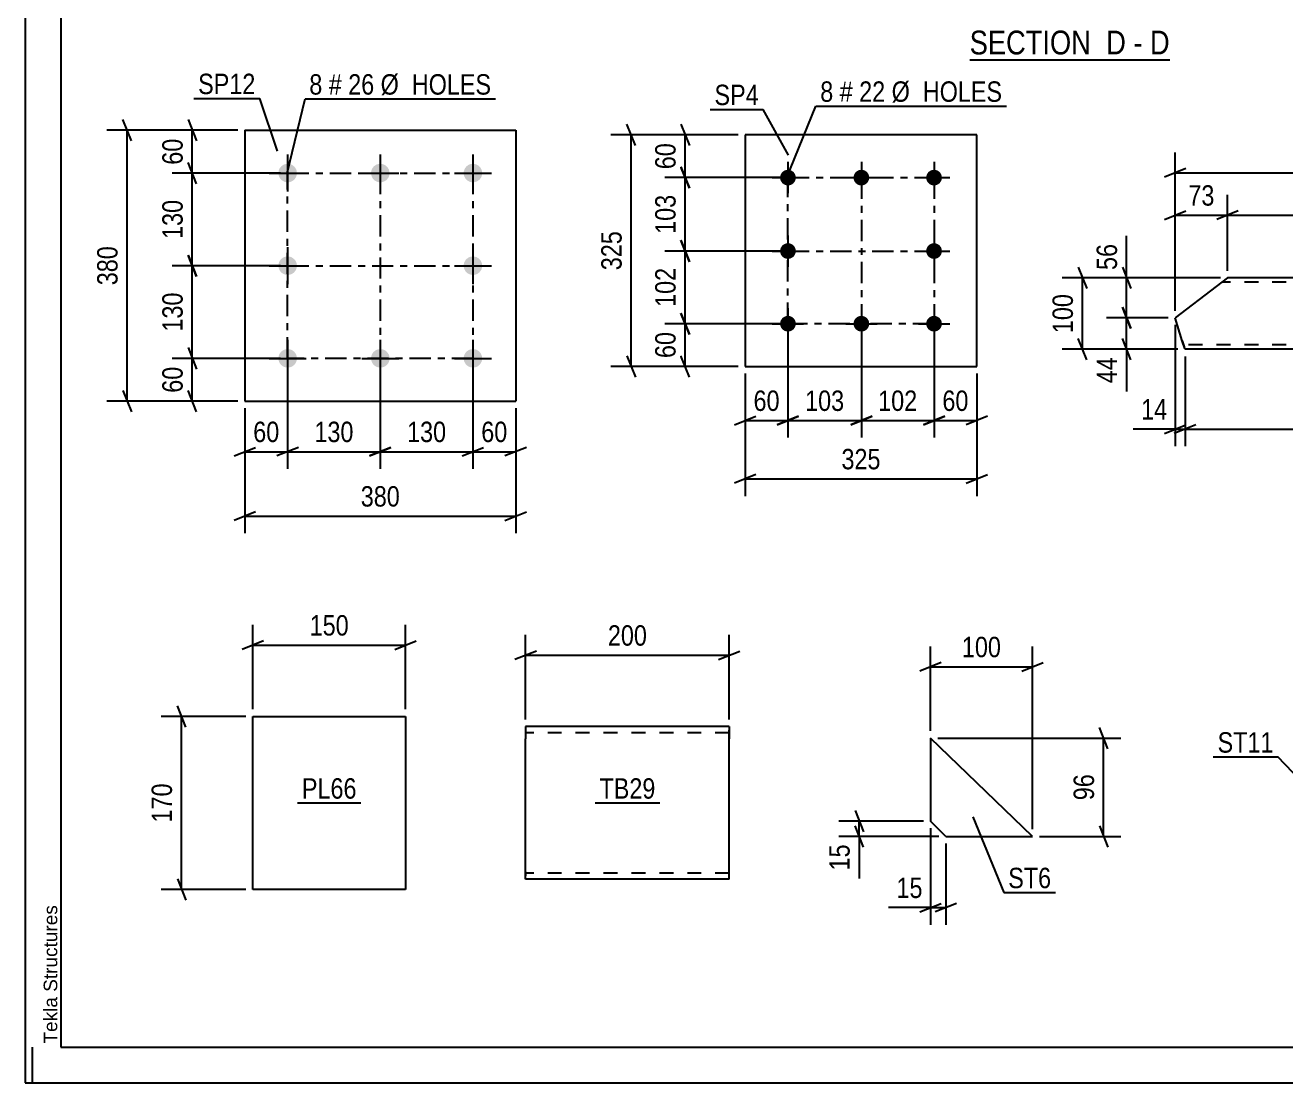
# Model space of a CAD drawing. Header units: millimetres. Extents: x 0 to 841, y 0 to 594.
# Drawn here: x 0 to 176.9, y 0 to 148.4 of the extents above; entities that cross this region are included whole.
import ezdxf

# ---------------------------------------------------------------- set-up
doc = ezdxf.new("R2010")
doc.units = ezdxf.units.MM
doc.linetypes.add('DXK_LINE_DOT2', pattern=[3.9198, 1.9599, -1.9599])
doc.linetypes.add('DXK_LINE_DOT3', pattern=[5.9187, 2.979, -0.9799, 0.9799, -0.9799])
doc.styles.add('Arial', font='ARIAL.TTF', dxfattribs={"height": 0.2})
doc.styles.add('Arial Narrow', font='ARIALN.TTF', dxfattribs={"height": 0.2})

# ---------------------------------------------------------------- blocks, each defined once
blk = doc.blocks.new('Unknown-247343380-1135 - 18088')
at = {"color": 5, "linetype": 'Continuous'}
for p, q in [((0, 594), (0, 0)), ((5, 589), (5, 5)), ((1, 0), (1, 5)), ((5, 5), (836, 5)), ((0, 0), (841, 0))]:
    blk.add_line(p, q, dxfattribs=at)
at = {"color": 174, "linetype": 'Continuous', "style": 'Arial'}
blk.add_text('Tekla Structures', height=1.9102, rotation=90, dxfattribs=at).set_placement((4.5, 5.5))
blk = doc.blocks.new('Unknown-247343380-14 - 2506')
at = {"color": 6, "linetype": 'Continuous'}
blk.add_line((132.54, 143.56), (160.61, 143.56), dxfattribs=at)
at = {"color": 0, "linetype": 'Continuous'}
for points in [[(150.65, 144.31), (150.65, 147.81), (132.54, 147.81), (132.54, 144.31)], [(154.47, 144.31), (154.47, 147.81), (151.7, 147.81), (151.7, 144.31)], [(156.79, 144.31), (156.79, 147.81), (155.52, 147.81), (155.52, 144.31)], [(160.61, 144.31), (160.61, 147.81), (157.84, 147.81), (157.84, 144.31)]]:
    blk.add_wipeout(points, dxfattribs=at)
at = {"color": 7, "linetype": 'Continuous', "style": 'Arial Narrow'}
for s, p in [('SECTION ', (132.54, 144.31)), ('D', (151.7, 144.31)), ('D', (157.84, 144.31)), ('-', (155.52, 144.31))]:
    blk.add_text(s, height=3.34, dxfattribs=at).set_placement(p)
blk = doc.blocks.new('Part-247343380-3934 - 3928')
at = {"color": 2, "linetype": 'Continuous'}
for p, q in [((167.15, 111.74), (161.38, 107.34)), ((168.73, 112.94), (167.15, 111.74)), ((188.73, 112.94), (168.73, 112.94)), ((216.84, 112.94), (188.83, 112.94)), ((216.84, 112.94), (217.82, 109.79)), ((208.83, 102.94), (217.82, 109.79)), ((162.38, 104.14), (161.38, 107.34)), ((162.73, 103.03), (162.38, 104.14)), ((162.76, 102.94), (162.73, 103.03)), ((188.73, 102.94), (162.76, 102.94)), ((208.83, 102.94), (188.83, 102.94))]:
    blk.add_line(p, q, dxfattribs=at)
at = {"color": 7, "linetype": 'DXK_LINE_DOT2'}
for p, q in [((168.73, 112.94), (167.76, 112.2)), ((188.73, 112.34), (167.94, 112.34)), ((217.03, 112.34), (188.83, 112.34)), ((162.38, 104.14), (162.65, 103.29)), ((188.73, 103.54), (162.57, 103.54)), ((209.62, 103.54), (188.83, 103.54))]:
    blk.add_line(p, q, dxfattribs=at)
blk = doc.blocks.new('Part-247343380-3710 - 3704')
at = {"color": 2, "linetype": 'Continuous'}
for p, q in [((101.04, 133.02), (101.04, 100.52)), ((133.54, 133.02), (101.04, 133.02)), ((133.54, 100.52), (133.54, 133.02)), ((101.04, 100.52), (133.54, 100.52))]:
    blk.add_line(p, q, dxfattribs=at)
blk = doc.blocks.new('Bolt-247343380-3743 - 3704')
at = {"linetype": 'Continuous'}
for points in [[(107.04, 128.12, -1), (107.04, 125.92, -1)], [(117.34, 128.12, -1), (117.34, 125.92, -1)], [(127.54, 128.12, -1), (127.54, 125.92, -1)], [(107.04, 117.82, -1), (107.04, 115.62, -1)], [(127.54, 117.82, -1), (127.54, 115.62, -1)], [(107.04, 107.62, -1), (107.04, 105.42, -1)], [(117.34, 107.62, -1), (117.34, 105.42, -1)], [(127.54, 107.62, -1), (127.54, 105.42, -1)]]:
    blk.add_hatch(color=1, dxfattribs=at).paths.add_polyline_path(points)
at = {"color": 1, "linetype": 'Continuous'}
for p, q in [((107.04, 129.22), (107.04, 124.82)), ((117.34, 129.22), (117.34, 124.82)), ((127.54, 129.22), (127.54, 124.82)), ((104.84, 127.02), (109.24, 127.02)), ((115.14, 127.02), (119.54, 127.02)), ((125.34, 127.02), (129.74, 127.02)), ((107.04, 118.92), (107.04, 114.52)), ((127.54, 118.92), (127.54, 114.52)), ((104.84, 116.72), (109.24, 116.72)), ((125.34, 116.72), (129.74, 116.72)), ((107.04, 108.72), (107.04, 104.32)), ((117.34, 108.72), (117.34, 104.32)), ((127.54, 108.72), (127.54, 104.32)), ((104.84, 106.52), (109.24, 106.52)), ((115.14, 106.52), (119.54, 106.52)), ((125.34, 106.52), (129.74, 106.52))]:
    blk.add_line(p, q, dxfattribs=at)
blk = doc.blocks.new('Part-247343380-3528 - 3524')
at = {"color": 2, "linetype": 'Continuous'}
for p, q in [((70.23, 49.99), (70.23, 48.27)), ((98.8, 49.99), (70.23, 49.99)), ((98.8, 49.99), (98.8, 49.86)), ((98.8, 49.86), (98.8, 48.27)), ((70.23, 29.62), (70.23, 48.27)), ((98.8, 28.56), (98.8, 48.27)), ((70.23, 28.69), (70.23, 29.62)), ((70.23, 28.56), (70.23, 28.69)), ((98.8, 28.56), (70.23, 28.56))]:
    blk.add_line(p, q, dxfattribs=at)
at = {"color": 7, "linetype": 'DXK_LINE_DOT2'}
for p, q in [((98.8, 49.13), (70.23, 49.13)), ((98.8, 48.27), (98.8, 49.48)), ((70.23, 29.62), (70.23, 29.06)), ((70.23, 29.41), (70.23, 29.48)), ((98.8, 29.41), (70.23, 29.41)), ((70.23, 28.56), (70.23, 28.56)), ((98.8, 29.41), (98.8, 29.48))]:
    blk.add_line(p, q, dxfattribs=at)
blk = doc.blocks.new('Part-247343380-3496 - 3492')
at = {"color": 2, "linetype": 'Continuous'}
for p, q in [((31.95, 27.13), (31.95, 51.41)), ((31.95, 51.41), (53.38, 51.41)), ((53.38, 51.41), (53.38, 27.13)), ((53.38, 27.13), (31.95, 27.13))]:
    blk.add_line(p, q, dxfattribs=at)
blk = doc.blocks.new('Part-247343380-3223 - 3217')
at = {"color": 2, "linetype": 'Continuous'}
for p, q in [((30.83, 133.66), (30.83, 95.66)), ((30.83, 133.66), (68.83, 133.66)), ((68.83, 133.66), (68.83, 95.66)), ((30.83, 95.66), (68.83, 95.66))]:
    blk.add_line(p, q, dxfattribs=at)
blk = doc.blocks.new('Bolt-247343380-3284 - 3217')
at = {"linetype": 'Continuous'}
for points in [[(36.83, 128.96, -1), (36.83, 126.36, -1)], [(49.83, 128.96, -1), (49.83, 126.36, -1)], [(62.83, 128.96, -1), (62.83, 126.36, -1)], [(36.83, 115.96, -1), (36.83, 113.36, -1)], [(62.83, 115.96, -1), (62.83, 113.36, -1)], [(36.83, 102.96, -1), (36.83, 100.36, -1)], [(49.83, 102.96, -1), (49.83, 100.36, -1)], [(62.83, 102.96, -1), (62.83, 100.36, -1)]]:
    blk.add_hatch(color=1, dxfattribs=at).paths.add_polyline_path(points)
at = {"color": 1, "linetype": 'Continuous'}
for p, q in [((36.83, 130.26), (36.83, 125.06)), ((49.83, 130.26), (49.83, 125.06)), ((62.83, 130.26), (62.83, 125.06)), ((34.23, 127.66), (39.43, 127.66)), ((47.23, 127.66), (52.43, 127.66)), ((60.23, 127.66), (65.43, 127.66)), ((36.83, 117.26), (36.83, 112.06)), ((62.83, 117.26), (62.83, 112.06)), ((34.23, 114.66), (39.43, 114.66)), ((60.23, 114.66), (65.43, 114.66)), ((36.83, 104.26), (36.83, 99.06)), ((49.83, 104.26), (49.83, 99.06)), ((62.83, 104.26), (62.83, 99.06)), ((34.23, 101.66), (39.43, 101.66)), ((47.23, 101.66), (52.43, 101.66)), ((60.23, 101.66), (65.43, 101.66))]:
    blk.add_line(p, q, dxfattribs=at)
blk = doc.blocks.new('Part-247343380-3142 - 3136')
at = {"color": 2, "linetype": 'Continuous'}
for p, q in [((127.05, 48.37), (127.05, 36.73)), ((141.34, 34.58), (127.05, 48.37)), ((129.2, 34.58), (127.05, 36.73)), ((129.2, 34.58), (141.34, 34.58))]:
    blk.add_line(p, q, dxfattribs=at)
blk = doc.blocks.new('Rectangle-247343380-3830 - 3704')
at = {"color": 1, "linetype": 'DXK_LINE_DOT3'}
blk.add_lwpolyline([(107.04, 127.02), (127.54, 127.02), (127.54, 106.52), (107.04, 106.52), (107.04, 127.02)], close=True, dxfattribs=at)
blk = doc.blocks.new('Rectangle-247343380-3371 - 3217')
at = {"color": 1, "linetype": 'DXK_LINE_DOT3'}
blk.add_lwpolyline([(36.83, 127.66), (62.83, 127.66), (62.83, 101.66), (36.83, 101.66), (36.83, 127.66)], close=True, dxfattribs=at)
blk = doc.blocks.new('Line-247343380-3816 - 3704')
at = {"color": 1, "linetype": 'DXK_LINE_DOT3'}
blk.add_line((117.34, 127.02), (117.34, 106.52), dxfattribs=at)
blk = doc.blocks.new('Line-247343380-3357 - 3217')
at = {"color": 1, "linetype": 'DXK_LINE_DOT3'}
blk.add_line((36.83, 114.66), (62.83, 114.66), dxfattribs=at)
blk = doc.blocks.new('Line-247343380-3823 - 3704')
at = {"color": 1, "linetype": 'DXK_LINE_DOT3'}
blk.add_line((107.04, 116.72), (127.54, 116.72), dxfattribs=at)
blk = doc.blocks.new('Line-247343380-3364 - 3217')
at = {"color": 1, "linetype": 'DXK_LINE_DOT3'}
blk.add_line((49.83, 127.66), (49.83, 101.66), dxfattribs=at)
blk = doc.blocks.new('StraightDimension-247343380-4019 - 3928')
at = {"color": 7, "linetype": 'Continuous'}
for p, q in [((162.76, 101.94), (162.76, 89.32)), ((208.83, 101.94), (208.83, 89.32)), ((164.26, 92.32), (161.26, 91.12)), ((207.33, 91.12), (210.33, 92.32)), ((162.76, 91.72), (208.83, 91.72))]:
    blk.add_line(p, q, dxfattribs=at)
at = {"color": 0}
blk.add_wipeout([(190.05, 92.47), (190.05, 96.67), (181.54, 96.67), (181.54, 92.47)], dxfattribs=at)
at = {"color": 3, "style": 'Arial Narrow'}
blk.add_text('3063', height=2.863, dxfattribs=at).set_placement((182.14, 93.07))
blk = doc.blocks.new('StraightDimension-247343380-4002 - 3928')
at = {"color": 7, "linetype": 'Continuous'}
for p, q in [((161.38, 106.34), (161.38, 89.32)), ((162.76, 101.94), (162.76, 89.32)), ((159.88, 91.12), (162.88, 92.32)), ((164.26, 92.32), (161.26, 91.12)), ((161.38, 91.72), (162.76, 91.72))]:
    blk.add_line(p, q, dxfattribs=at)
at = {"color": 0}
blk.add_wipeout([(160.86, 92.47), (160.86, 96.67), (156, 96.67), (156, 92.47)], dxfattribs=at)
at = {"color": 7, "linetype": 'Continuous'}
blk.add_line((161.38, 91.72), (155.48, 91.72), dxfattribs=at)
blk.add_line((161.38, 91.72), (155.48, 91.72), dxfattribs=at)
at = {"color": 3, "style": 'Arial Narrow'}
blk.add_text('14', height=2.863, dxfattribs=at).set_placement((156.6, 93.07))
blk = doc.blocks.new('StraightDimension-247343380-3937 - 3928')
at = {"color": 7, "linetype": 'Continuous'}
for p, q in [((161.38, 108.34), (161.38, 124.59)), ((168.73, 113.94), (168.73, 124.59)), ((159.88, 121.14), (162.88, 122.34)), ((170.23, 122.34), (167.23, 121.14)), ((161.38, 121.74), (168.73, 121.74))]:
    blk.add_line(p, q, dxfattribs=at)
at = {"color": 0}
blk.add_wipeout([(167.48, 122.49), (167.48, 126.69), (162.63, 126.69), (162.63, 122.49)], dxfattribs=at)
at = {"color": 3, "style": 'Arial Narrow'}
blk.add_text('73', height=2.863, dxfattribs=at).set_placement((163.23, 123.09))
blk = doc.blocks.new('StraightDimension-247343380-3965 - 3928')
at = {"color": 7, "linetype": 'Continuous'}
for p, q in [((168.73, 113.94), (168.73, 124.59)), ((216.84, 113.94), (216.84, 124.59)), ((170.23, 122.34), (167.23, 121.14)), ((215.34, 121.14), (218.34, 122.34)), ((168.73, 121.74), (216.84, 121.74))]:
    blk.add_line(p, q, dxfattribs=at)
at = {"color": 0}
blk.add_wipeout([(197.04, 122.49), (197.04, 126.69), (188.53, 126.69), (188.53, 122.49)], dxfattribs=at)
at = {"color": 3, "style": 'Arial Narrow'}
blk.add_text('3083', height=2.863, dxfattribs=at).set_placement((189.13, 123.09))
blk = doc.blocks.new('StraightDimension-247343380-4044 - 3928')
at = {"color": 7, "linetype": 'Continuous'}
for p, q in [((161.38, 108.34), (161.38, 130.53)), ((217.82, 110.79), (217.82, 130.53)), ((162.88, 128.28), (159.88, 127.08)), ((161.38, 127.68), (217.82, 127.68)), ((216.32, 127.08), (219.32, 128.28))]:
    blk.add_line(p, q, dxfattribs=at)
at = {"color": 0}
blk.add_wipeout([(193.86, 128.43), (193.86, 132.63), (185.35, 132.63), (185.35, 128.43)], dxfattribs=at)
at = {"color": 3, "style": 'Arial Narrow'}
blk.add_text('3167', height=2.863, dxfattribs=at).set_placement((185.95, 129.03))
blk = doc.blocks.new('StraightDimension-247343380-4055 - 3928')
at = {"color": 7, "linetype": 'Continuous'}
for p, q in [((147.78, 114.44), (148.98, 111.44)), ((167.73, 112.94), (145.53, 112.94)), ((148.38, 102.94), (148.38, 112.94)), ((148.98, 101.44), (147.78, 104.44)), ((161.76, 102.94), (145.53, 102.94))]:
    blk.add_line(p, q, dxfattribs=at)
at = {"color": 0}
blk.add_wipeout([(147.63, 111.28), (143.43, 111.28), (143.43, 104.6), (147.63, 104.6)], dxfattribs=at)
at = {"color": 3, "style": 'Arial Narrow'}
blk.add_text('100', height=2.863, rotation=90.0002, dxfattribs=at).set_placement((147.03, 105.2))
blk = doc.blocks.new('StraightDimension-247343380-4124 - 3928')
at = {"color": 7, "linetype": 'Continuous'}
for p, q in [((153.97, 108.84), (155.17, 105.84)), ((160.38, 107.34), (151.72, 107.34)), ((154.57, 102.94), (154.57, 107.34)), ((155.17, 101.44), (153.97, 104.44)), ((161.76, 102.94), (151.72, 102.94))]:
    blk.add_line(p, q, dxfattribs=at)
at = {"color": 0}
blk.add_wipeout([(153.82, 102.41), (149.62, 102.41), (149.62, 97.56), (153.82, 97.56)], dxfattribs=at)
at = {"color": 7, "linetype": 'Continuous'}
blk.add_line((154.57, 102.94), (154.57, 97.03), dxfattribs=at)
blk.add_line((154.57, 102.94), (154.57, 97.03), dxfattribs=at)
at = {"color": 3, "style": 'Arial Narrow'}
blk.add_text('44', height=2.863, rotation=90.0002, dxfattribs=at).set_placement((153.22, 98.16))
blk = doc.blocks.new('StraightDimension-247343380-4142 - 3928')
at = {"color": 7, "linetype": 'Continuous'}
for p, q in [((153.97, 114.44), (155.17, 111.44)), ((167.73, 112.94), (151.72, 112.94)), ((154.57, 107.34), (154.57, 112.94)), ((155.17, 105.84), (153.97, 108.84)), ((160.38, 107.34), (151.72, 107.34))]:
    blk.add_line(p, q, dxfattribs=at)
at = {"color": 0}
blk.add_wipeout([(153.82, 118.32), (149.62, 118.32), (149.62, 113.46), (153.82, 113.46)], dxfattribs=at)
at = {"color": 7, "linetype": 'Continuous'}
blk.add_line((154.57, 112.94), (154.57, 118.85), dxfattribs=at)
blk.add_line((154.57, 112.94), (154.57, 118.85), dxfattribs=at)
at = {"color": 3, "style": 'Arial Narrow'}
blk.add_text('56', height=2.863, rotation=90.0002, dxfattribs=at).set_placement((153.22, 114.06))
blk = doc.blocks.new('StraightDimension-247343380-3770 - 3704')
at = {"color": 7, "linetype": 'Continuous'}
for p, q in [((85.65, 131.52), (84.45, 134.52)), ((100.04, 133.02), (82.2, 133.02)), ((85.05, 100.52), (85.05, 133.02)), ((84.45, 102.02), (85.65, 99.02)), ((100.04, 100.52), (82.2, 100.52))]:
    blk.add_line(p, q, dxfattribs=at)
at = {"color": 0}
blk.add_wipeout([(84.3, 120.12), (80.1, 120.12), (80.1, 113.43), (84.3, 113.43)], dxfattribs=at)
at = {"color": 3, "style": 'Arial Narrow'}
blk.add_text('325', height=2.863, rotation=90.0002, dxfattribs=at).set_placement((83.7, 114.03))
blk = doc.blocks.new('StraightDimension-247343380-3759 - 3704')
at = {"color": 7, "linetype": 'Continuous'}
for p, q in [((92.02, 108.02), (93.22, 105.02)), ((106.04, 106.52), (89.77, 106.52)), ((92.62, 100.52), (92.62, 106.52)), ((93.22, 99.02), (92.02, 102.02)), ((100.04, 100.52), (89.77, 100.52))]:
    blk.add_line(p, q, dxfattribs=at)
at = {"color": 0}
blk.add_wipeout([(91.87, 105.95), (87.67, 105.95), (87.67, 101.1), (91.87, 101.1)], dxfattribs=at)
at = {"color": 3, "style": 'Arial Narrow'}
blk.add_text('60', height=2.863, rotation=90.0002, dxfattribs=at).set_placement((91.27, 101.7))
blk = doc.blocks.new('StraightDimension-247343380-3745 - 3704')
at = {"color": 7, "linetype": 'Continuous'}
for p, q in [((92.02, 134.52), (93.22, 131.52)), ((100.04, 133.02), (89.77, 133.02)), ((92.62, 127.02), (92.62, 133.02)), ((93.22, 125.52), (92.02, 128.52)), ((106.04, 127.02), (89.77, 127.02))]:
    blk.add_line(p, q, dxfattribs=at)
at = {"color": 0}
blk.add_wipeout([(91.87, 132.45), (87.67, 132.45), (87.67, 127.6), (91.87, 127.6)], dxfattribs=at)
at = {"color": 3, "style": 'Arial Narrow'}
blk.add_text('60', height=2.863, rotation=90.0002, dxfattribs=at).set_placement((91.27, 128.2))
blk = doc.blocks.new('StraightDimension-247343380-3781 - 3704')
at = {"color": 7, "linetype": 'Continuous'}
for p, q in [((107.04, 105.52), (107.04, 90.53)), ((101.04, 99.52), (101.04, 90.53)), ((99.54, 92.33), (102.54, 93.53)), ((101.04, 92.93), (107.04, 92.93)), ((108.54, 93.53), (105.54, 92.33))]:
    blk.add_line(p, q, dxfattribs=at)
at = {"color": 0}
blk.add_wipeout([(106.47, 93.68), (106.47, 97.88), (101.61, 97.88), (101.61, 93.68)], dxfattribs=at)
at = {"color": 3, "style": 'Arial Narrow'}
blk.add_text('60', height=2.863, dxfattribs=at).set_placement((102.21, 94.28))
blk = doc.blocks.new('StraightDimension-247343380-3791 - 3704')
at = {"color": 7, "linetype": 'Continuous'}
for p, q in [((127.54, 105.52), (127.54, 90.53)), ((133.54, 99.52), (133.54, 90.53)), ((126.04, 92.33), (129.04, 93.53)), ((127.54, 92.93), (133.54, 92.93)), ((135.04, 93.53), (132.04, 92.33))]:
    blk.add_line(p, q, dxfattribs=at)
at = {"color": 0}
blk.add_wipeout([(132.97, 93.68), (132.97, 97.88), (128.11, 97.88), (128.11, 93.68)], dxfattribs=at)
at = {"color": 3, "style": 'Arial Narrow'}
blk.add_text('60', height=2.863, dxfattribs=at).set_placement((128.71, 94.28))
blk = doc.blocks.new('StraightDimension-247343380-3806 - 3704')
at = {"color": 7, "linetype": 'Continuous'}
for p, q in [((101.04, 99.52), (101.04, 82.34)), ((133.54, 99.52), (133.54, 82.34)), ((102.54, 85.34), (99.54, 84.14)), ((132.04, 84.14), (135.04, 85.34)), ((101.04, 84.74), (133.54, 84.74))]:
    blk.add_line(p, q, dxfattribs=at)
at = {"color": 0}
blk.add_wipeout([(120.64, 85.49), (120.64, 89.69), (113.95, 89.69), (113.95, 85.49)], dxfattribs=at)
at = {"color": 3, "style": 'Arial Narrow'}
blk.add_text('325', height=2.863, dxfattribs=at).set_placement((114.55, 86.09))
blk = doc.blocks.new('StraightDimension-247343380-17438 - 3704')
at = {"color": 7, "linetype": 'Continuous'}
for p, q in [((92.02, 118.22), (93.22, 115.22)), ((106.04, 116.72), (89.77, 116.72)), ((92.62, 106.52), (92.62, 116.72)), ((93.22, 105.02), (92.02, 108.02)), ((106.04, 106.52), (89.77, 106.52))]:
    blk.add_line(p, q, dxfattribs=at)
at = {"color": 0}
blk.add_wipeout([(91.87, 114.97), (87.67, 114.97), (87.67, 108.28), (91.87, 108.28)], dxfattribs=at)
at = {"color": 3, "style": 'Arial Narrow'}
blk.add_text('102', height=2.863, rotation=90.0002, dxfattribs=at).set_placement((91.27, 108.88))
blk = doc.blocks.new('StraightDimension-247343380-17440 - 3704')
at = {"color": 7, "linetype": 'Continuous'}
for p, q in [((92.02, 128.52), (93.22, 125.52)), ((106.04, 127.02), (89.77, 127.02)), ((92.62, 116.72), (92.62, 127.02)), ((93.22, 115.22), (92.02, 118.22)), ((106.04, 116.72), (89.77, 116.72))]:
    blk.add_line(p, q, dxfattribs=at)
at = {"color": 0}
blk.add_wipeout([(91.87, 125.22), (87.67, 125.22), (87.67, 118.53), (91.87, 118.53)], dxfattribs=at)
at = {"color": 3, "style": 'Arial Narrow'}
blk.add_text('103', height=2.863, rotation=90.0002, dxfattribs=at).set_placement((91.27, 119.13))
blk = doc.blocks.new('StraightDimension-247343380-17460 - 3704')
at = {"color": 7, "linetype": 'Continuous'}
for p, q in [((107.04, 105.52), (107.04, 90.53)), ((117.34, 105.52), (117.34, 90.53)), ((105.54, 92.33), (108.54, 93.53)), ((107.04, 92.93), (117.34, 92.93)), ((118.84, 93.53), (115.84, 92.33))]:
    blk.add_line(p, q, dxfattribs=at)
at = {"color": 0}
blk.add_wipeout([(115.54, 93.68), (115.54, 97.88), (108.85, 97.88), (108.85, 93.68)], dxfattribs=at)
at = {"color": 3, "style": 'Arial Narrow'}
blk.add_text('103', height=2.863, dxfattribs=at).set_placement((109.45, 94.28))
blk = doc.blocks.new('StraightDimension-247343380-17462 - 3704')
at = {"color": 7, "linetype": 'Continuous'}
for p, q in [((117.34, 105.52), (117.34, 90.53)), ((127.54, 105.52), (127.54, 90.53)), ((115.84, 92.33), (118.84, 93.53)), ((117.34, 92.93), (127.54, 92.93)), ((129.04, 93.53), (126.04, 92.33))]:
    blk.add_line(p, q, dxfattribs=at)
at = {"color": 0}
blk.add_wipeout([(125.79, 93.68), (125.79, 97.88), (119.1, 97.88), (119.1, 93.68)], dxfattribs=at)
at = {"color": 3, "style": 'Arial Narrow'}
blk.add_text('102', height=2.863, dxfattribs=at).set_placement((119.7, 94.28))
blk = doc.blocks.new('StraightDimension-247343380-3531 - 3524')
at = {"color": 7, "linetype": 'Continuous'}
for p, q in [((70.23, 50.99), (70.23, 62.84)), ((98.8, 50.99), (98.8, 62.84)), ((71.73, 60.59), (68.73, 59.39)), ((97.3, 59.39), (100.3, 60.59)), ((70.23, 59.99), (98.8, 59.99))]:
    blk.add_line(p, q, dxfattribs=at)
at = {"color": 0}
blk.add_wipeout([(87.86, 60.74), (87.86, 64.94), (81.17, 64.94), (81.17, 60.74)], dxfattribs=at)
at = {"color": 3, "style": 'Arial Narrow'}
blk.add_text('200', height=2.863, dxfattribs=at).set_placement((81.77, 61.34))
blk = doc.blocks.new('StraightDimension-247343380-3498 - 3492')
at = {"color": 7, "linetype": 'Continuous'}
for p, q in [((30.95, 51.41), (19.1, 51.41)), ((22.55, 49.91), (21.35, 52.91)), ((21.95, 27.13), (21.95, 51.41)), ((21.35, 28.63), (22.55, 25.63)), ((30.95, 27.13), (19.1, 27.13))]:
    blk.add_line(p, q, dxfattribs=at)
at = {"color": 0}
blk.add_wipeout([(21.2, 42.61), (17, 42.61), (17, 35.93), (21.2, 35.93)], dxfattribs=at)
at = {"color": 3, "style": 'Arial Narrow'}
blk.add_text('170', height=2.863, rotation=90.0002, dxfattribs=at).set_placement((20.6, 36.53))
blk = doc.blocks.new('StraightDimension-247343380-3509 - 3492')
at = {"color": 7, "linetype": 'Continuous'}
for p, q in [((31.95, 52.41), (31.95, 64.26)), ((53.38, 52.41), (53.38, 64.26)), ((33.45, 62.01), (30.45, 60.81)), ((51.88, 60.81), (54.88, 62.01)), ((31.95, 61.41), (53.38, 61.41))]:
    blk.add_line(p, q, dxfattribs=at)
at = {"color": 0}
blk.add_wipeout([(46.01, 62.16), (46.01, 66.36), (39.32, 66.36), (39.32, 62.16)], dxfattribs=at)
at = {"color": 3, "style": 'Arial Narrow'}
blk.add_text('150', height=2.863, dxfattribs=at).set_placement((39.92, 62.76))
blk = doc.blocks.new('StraightDimension-247343380-3286 - 3217')
at = {"color": 7, "linetype": 'Continuous'}
for p, q in [((22.85, 135.16), (24.05, 132.16)), ((29.83, 133.66), (20.6, 133.66)), ((23.45, 127.66), (23.45, 133.66)), ((24.05, 126.16), (22.85, 129.16)), ((35.83, 127.66), (20.6, 127.66))]:
    blk.add_line(p, q, dxfattribs=at)
at = {"color": 0}
blk.add_wipeout([(22.7, 133.09), (18.5, 133.09), (18.5, 128.23), (22.7, 128.23)], dxfattribs=at)
at = {"color": 3, "style": 'Arial Narrow'}
blk.add_text('60', height=2.863, rotation=90.0002, dxfattribs=at).set_placement((22.1, 128.83))
blk = doc.blocks.new('StraightDimension-247343380-3336 - 3217')
at = {"color": 7, "linetype": 'Continuous'}
for p, q in [((62.83, 100.66), (62.83, 86.16)), ((68.83, 94.66), (68.83, 86.16)), ((61.33, 87.96), (64.33, 89.16)), ((62.83, 88.56), (68.83, 88.56)), ((70.33, 89.16), (67.33, 87.96))]:
    blk.add_line(p, q, dxfattribs=at)
at = {"color": 0}
blk.add_wipeout([(68.26, 89.31), (68.26, 93.51), (63.4, 93.51), (63.4, 89.31)], dxfattribs=at)
at = {"color": 3, "style": 'Arial Narrow'}
blk.add_text('60', height=2.863, dxfattribs=at).set_placement((64, 89.91))
blk = doc.blocks.new('StraightDimension-247343380-3347 - 3217')
at = {"color": 7, "linetype": 'Continuous'}
for p, q in [((30.83, 94.66), (30.83, 77.11)), ((68.83, 94.66), (68.83, 77.11)), ((32.33, 80.11), (29.33, 78.91)), ((67.33, 78.91), (70.33, 80.11)), ((30.83, 79.51), (68.83, 79.51))]:
    blk.add_line(p, q, dxfattribs=at)
at = {"color": 0}
blk.add_wipeout([(53.17, 80.26), (53.17, 84.46), (46.49, 84.46), (46.49, 80.26)], dxfattribs=at)
at = {"color": 3, "style": 'Arial Narrow'}
blk.add_text('380', height=2.863, dxfattribs=at).set_placement((47.09, 80.86))
blk = doc.blocks.new('StraightDimension-247343380-3300 - 3217')
at = {"color": 7, "linetype": 'Continuous'}
for p, q in [((22.85, 103.16), (24.05, 100.16)), ((35.83, 101.66), (20.6, 101.66)), ((23.45, 95.66), (23.45, 101.66)), ((29.83, 95.66), (20.6, 95.66)), ((24.05, 94.16), (22.85, 97.16))]:
    blk.add_line(p, q, dxfattribs=at)
at = {"color": 0}
blk.add_wipeout([(22.7, 101.09), (18.5, 101.09), (18.5, 96.23), (22.7, 96.23)], dxfattribs=at)
at = {"color": 3, "style": 'Arial Narrow'}
blk.add_text('60', height=2.863, rotation=90.0002, dxfattribs=at).set_placement((22.1, 96.83))
blk = doc.blocks.new('StraightDimension-247343380-3311 - 3217')
at = {"color": 7, "linetype": 'Continuous'}
for p, q in [((14.91, 132.16), (13.71, 135.16)), ((29.83, 133.66), (11.46, 133.66)), ((14.31, 95.66), (14.31, 133.66)), ((29.83, 95.66), (11.46, 95.66)), ((13.71, 97.16), (14.91, 94.16))]:
    blk.add_line(p, q, dxfattribs=at)
at = {"color": 0}
blk.add_wipeout([(13.56, 118), (9.36, 118), (9.36, 111.32), (13.56, 111.32)], dxfattribs=at)
at = {"color": 3, "style": 'Arial Narrow'}
blk.add_text('380', height=2.863, rotation=90.0002, dxfattribs=at).set_placement((12.96, 111.92))
blk = doc.blocks.new('StraightDimension-247343380-3322 - 3217')
at = {"color": 7, "linetype": 'Continuous'}
for p, q in [((36.83, 100.66), (36.83, 86.16)), ((30.83, 94.66), (30.83, 86.16)), ((29.33, 87.96), (32.33, 89.16)), ((30.83, 88.56), (36.83, 88.56)), ((38.33, 89.16), (35.33, 87.96))]:
    blk.add_line(p, q, dxfattribs=at)
at = {"color": 0}
blk.add_wipeout([(36.26, 89.31), (36.26, 93.51), (31.4, 93.51), (31.4, 89.31)], dxfattribs=at)
at = {"color": 3, "style": 'Arial Narrow'}
blk.add_text('60', height=2.863, dxfattribs=at).set_placement((32, 89.91))
blk = doc.blocks.new('StraightDimension-247343380-17342 - 3217')
at = {"color": 7, "linetype": 'Continuous'}
for p, q in [((24.05, 113.16), (22.85, 116.16)), ((35.83, 114.66), (20.6, 114.66)), ((23.45, 101.66), (23.45, 114.66)), ((22.85, 103.16), (24.05, 100.16)), ((35.83, 101.66), (20.6, 101.66))]:
    blk.add_line(p, q, dxfattribs=at)
at = {"color": 0}
blk.add_wipeout([(22.7, 111.5), (18.5, 111.5), (18.5, 104.82), (22.7, 104.82)], dxfattribs=at)
at = {"color": 3, "style": 'Arial Narrow'}
blk.add_text('130', height=2.863, rotation=90.0002, dxfattribs=at).set_placement((22.1, 105.42))
blk = doc.blocks.new('StraightDimension-247343380-17344 - 3217')
at = {"color": 7, "linetype": 'Continuous'}
for p, q in [((24.05, 126.16), (22.85, 129.16)), ((35.83, 127.66), (20.6, 127.66)), ((23.45, 114.66), (23.45, 127.66)), ((22.85, 116.16), (24.05, 113.16)), ((35.83, 114.66), (20.6, 114.66))]:
    blk.add_line(p, q, dxfattribs=at)
at = {"color": 0}
blk.add_wipeout([(22.7, 124.5), (18.5, 124.5), (18.5, 117.82), (22.7, 117.82)], dxfattribs=at)
at = {"color": 3, "style": 'Arial Narrow'}
blk.add_text('130', height=2.863, rotation=90.0002, dxfattribs=at).set_placement((22.1, 118.42))
blk = doc.blocks.new('StraightDimension-247343380-17364 - 3217')
at = {"color": 7, "linetype": 'Continuous'}
for p, q in [((36.83, 100.66), (36.83, 86.16)), ((49.83, 100.66), (49.83, 86.16)), ((38.33, 89.16), (35.33, 87.96)), ((36.83, 88.56), (49.83, 88.56)), ((48.33, 87.96), (51.33, 89.16))]:
    blk.add_line(p, q, dxfattribs=at)
at = {"color": 0}
blk.add_wipeout([(46.67, 89.31), (46.67, 93.51), (39.99, 93.51), (39.99, 89.31)], dxfattribs=at)
at = {"color": 3, "style": 'Arial Narrow'}
blk.add_text('130', height=2.863, dxfattribs=at).set_placement((40.59, 89.91))
blk = doc.blocks.new('StraightDimension-247343380-17366 - 3217')
at = {"color": 7, "linetype": 'Continuous'}
for p, q in [((49.83, 100.66), (49.83, 86.16)), ((62.83, 100.66), (62.83, 86.16)), ((51.33, 89.16), (48.33, 87.96)), ((49.83, 88.56), (62.83, 88.56)), ((61.33, 87.96), (64.33, 89.16))]:
    blk.add_line(p, q, dxfattribs=at)
at = {"color": 0}
blk.add_wipeout([(59.67, 89.31), (59.67, 93.51), (52.99, 93.51), (52.99, 89.31)], dxfattribs=at)
at = {"color": 3, "style": 'Arial Narrow'}
blk.add_text('130', height=2.863, dxfattribs=at).set_placement((53.59, 89.91))
blk = doc.blocks.new('StraightDimension-247343380-3174 - 3136')
at = {"color": 7, "linetype": 'Continuous'}
for p, q in [((151.94, 46.87), (150.74, 49.87)), ((128.05, 48.37), (153.74, 48.37)), ((151.34, 34.58), (151.34, 48.37)), ((150.74, 36.08), (151.94, 33.08)), ((142.34, 34.58), (153.74, 34.58))]:
    blk.add_line(p, q, dxfattribs=at)
at = {"color": 0}
blk.add_wipeout([(150.59, 43.9), (146.39, 43.9), (146.39, 39.05), (150.59, 39.05)], dxfattribs=at)
at = {"color": 3, "style": 'Arial Narrow'}
blk.add_text('96', height=2.863, rotation=90.0002, dxfattribs=at).set_placement((149.99, 39.65))
blk = doc.blocks.new('StraightDimension-247343380-3144 - 3136')
at = {"color": 7, "linetype": 'Continuous'}
for p, q in [((127.05, 49.37), (127.05, 61.22)), ((141.34, 35.58), (141.34, 61.22)), ((128.55, 58.97), (125.55, 57.77)), ((139.84, 57.77), (142.84, 58.97)), ((127.05, 58.37), (141.34, 58.37))]:
    blk.add_line(p, q, dxfattribs=at)
at = {"color": 0}
blk.add_wipeout([(137.54, 59.12), (137.54, 63.32), (130.85, 63.32), (130.85, 59.12)], dxfattribs=at)
at = {"color": 3, "style": 'Arial Narrow'}
blk.add_text('100', height=2.863, dxfattribs=at).set_placement((131.45, 59.72))
blk = doc.blocks.new('StraightDimension-247343380-3151 - 3136')
at = {"color": 7, "linetype": 'Continuous'}
for p, q in [((127.05, 35.73), (127.05, 22.18)), ((129.2, 33.58), (129.2, 22.18)), ((125.55, 23.98), (128.55, 25.18)), ((130.7, 25.18), (127.7, 23.98)), ((127.05, 24.58), (129.2, 24.58))]:
    blk.add_line(p, q, dxfattribs=at)
at = {"color": 0}
blk.add_wipeout([(126.53, 25.33), (126.53, 29.53), (121.67, 29.53), (121.67, 25.33)], dxfattribs=at)
at = {"color": 7, "linetype": 'Continuous'}
blk.add_line((127.05, 24.58), (121.15, 24.58), dxfattribs=at)
blk.add_line((127.05, 24.58), (121.15, 24.58), dxfattribs=at)
at = {"color": 3, "style": 'Arial Narrow'}
blk.add_text('15', height=2.863, dxfattribs=at).set_placement((122.27, 25.93))
blk = doc.blocks.new('StraightDimension-247343380-3163 - 3136')
at = {"color": 7, "linetype": 'Continuous'}
for p, q in [((116.45, 38.23), (117.65, 35.23)), ((126.05, 36.73), (114.2, 36.73)), ((117.65, 33.08), (116.45, 36.08)), ((117.05, 34.58), (117.05, 36.73)), ((128.2, 34.58), (114.2, 34.58))]:
    blk.add_line(p, q, dxfattribs=at)
at = {"color": 0}
blk.add_wipeout([(116.3, 34.06), (112.1, 34.06), (112.1, 29.2), (116.3, 29.2)], dxfattribs=at)
at = {"color": 7, "linetype": 'Continuous'}
blk.add_line((117.05, 34.58), (117.05, 28.68), dxfattribs=at)
blk.add_line((117.05, 34.58), (117.05, 28.68), dxfattribs=at)
at = {"color": 3, "style": 'Arial Narrow'}
blk.add_text('15', height=2.863, rotation=90.0002, dxfattribs=at).set_placement((115.7, 29.8))
blk = doc.blocks.new('Mark-247343380-3706 - 3704')
at = {"color": 0}
blk.add_wipeout([(102.94, 137.2), (102.94, 140.2), (96.73, 140.2), (96.73, 137.2)], dxfattribs=at)
blk.add_wipeout([(102.94, 137.2), (102.94, 140.2), (96.73, 140.2), (96.73, 137.2)], dxfattribs=at)
at = {"color": 30, "linetype": 'Continuous'}
for p in [(96.13, 136.6), (107.13, 130.16)]:
    blk.add_line(p, (103.54, 136.6), dxfattribs=at)
at = {"color": 3, "style": 'Arial Narrow'}
blk.add_text('SP4', height=2.863, dxfattribs=at).set_placement((96.73, 137.2))
blk = doc.blocks.new('Mark-247343380-3739 - 3704')
at = {"color": 0}
for points in [[(113.4, 137.66), (113.4, 140.66), (111.57, 140.66), (111.57, 137.66)], [(116.13, 137.66), (116.13, 140.66), (114.3, 140.66), (114.3, 137.66)], [(120.69, 137.66), (120.69, 140.66), (117.03, 140.66), (117.03, 137.66)], [(137.11, 137.66), (137.11, 140.66), (121.59, 140.66), (121.59, 137.66)]]:
    blk.add_wipeout(points, dxfattribs=at)
for points in [[(113.4, 137.66), (113.4, 140.66), (111.57, 140.66), (111.57, 137.66)], [(116.13, 137.66), (116.13, 140.66), (114.3, 140.66), (114.3, 137.66)], [(120.69, 137.66), (120.69, 140.66), (117.03, 140.66), (117.03, 137.66)], [(137.11, 137.66), (137.11, 140.66), (121.59, 140.66), (121.59, 137.66)]]:
    blk.add_wipeout(points, dxfattribs=at)
at = {"color": 7, "linetype": 'Continuous'}
for p, q in [((106.77, 126.79), (110.97, 137.06)), ((110.97, 137.06), (137.71, 137.06))]:
    blk.add_line(p, q, dxfattribs=at)
at = {"color": 3, "style": 'Arial Narrow'}
for s, height, p in [('8', 2.86, (111.57, 137.66)), ('#', 2.86, (114.3, 137.66)), ('22', 2.863, (117.03, 137.66)), ('Ø  HOLES', 2.863, (121.59, 137.66))]:
    blk.add_text(s, height=height, dxfattribs=at).set_placement(p)
blk = doc.blocks.new('Mark-247343380-3649 - 3647')
at = {"color": 0}
blk.add_wipeout([(175.18, 46.33), (175.18, 49.33), (167.33, 49.33), (167.33, 46.33)], dxfattribs=at)
blk.add_wipeout([(175.18, 46.33), (175.18, 49.33), (167.33, 49.33), (167.33, 46.33)], dxfattribs=at)
at = {"color": 30, "linetype": 'Continuous'}
for p in [(166.73, 45.73), (183.44, 37.72)]:
    blk.add_line(p, (175.78, 45.73), dxfattribs=at)
at = {"color": 3, "style": 'Arial Narrow'}
blk.add_text('ST11', height=2.863, dxfattribs=at).set_placement((167.33, 46.33))
blk = doc.blocks.new('Mark-247343380-3526 - 3524')
at = {"color": 0}
blk.add_wipeout([(88.44, 39.87), (88.44, 42.87), (80.59, 42.87), (80.59, 39.87)], dxfattribs=at)
blk.add_wipeout([(88.44, 39.87), (88.44, 42.87), (80.59, 42.87), (80.59, 39.87)], dxfattribs=at)
at = {"color": 30, "linetype": 'Continuous'}
blk.add_line((79.99, 39.27), (89.04, 39.27), dxfattribs=at)
at = {"color": 3, "style": 'Arial Narrow'}
blk.add_text('TB29', height=2.863, dxfattribs=at).set_placement((80.59, 39.87))
blk = doc.blocks.new('Mark-247343380-3494 - 3492')
at = {"color": 0}
blk.add_wipeout([(46.5, 39.87), (46.5, 42.87), (38.83, 42.87), (38.83, 39.87)], dxfattribs=at)
blk.add_wipeout([(46.5, 39.87), (46.5, 42.87), (38.83, 42.87), (38.83, 39.87)], dxfattribs=at)
at = {"color": 30, "linetype": 'Continuous'}
blk.add_line((38.23, 39.27), (47.1, 39.27), dxfattribs=at)
at = {"color": 3, "style": 'Arial Narrow'}
blk.add_text('PL66', height=2.863, dxfattribs=at).set_placement((38.83, 39.87))
blk = doc.blocks.new('Mark-247343380-3219 - 3217')
at = {"color": 0}
blk.add_wipeout([(32.31, 138.74), (32.31, 141.74), (24.27, 141.74), (24.27, 138.74)], dxfattribs=at)
blk.add_wipeout([(32.31, 138.74), (32.31, 141.74), (24.27, 141.74), (24.27, 138.74)], dxfattribs=at)
at = {"color": 30, "linetype": 'Continuous'}
for p in [(23.67, 138.14), (35.42, 130.72)]:
    blk.add_line(p, (32.91, 138.14), dxfattribs=at)
at = {"color": 3, "style": 'Arial Narrow'}
blk.add_text('SP12', height=2.863, dxfattribs=at).set_placement((24.27, 138.74))
blk = doc.blocks.new('Mark-247343380-3280 - 3217')
at = {"color": 0}
for points in [[(41.7, 138.67), (41.7, 141.67), (39.87, 141.67), (39.87, 138.67)], [(44.43, 138.67), (44.43, 141.67), (42.6, 141.67), (42.6, 138.67)], [(48.98, 138.67), (48.98, 141.67), (45.33, 141.67), (45.33, 138.67)], [(65.41, 138.67), (65.41, 141.67), (49.88, 141.67), (49.88, 138.67)]]:
    blk.add_wipeout(points, dxfattribs=at)
for points in [[(41.7, 138.67), (41.7, 141.67), (39.87, 141.67), (39.87, 138.67)], [(44.43, 138.67), (44.43, 141.67), (42.6, 141.67), (42.6, 138.67)], [(48.98, 138.67), (48.98, 141.67), (45.33, 141.67), (45.33, 138.67)], [(65.41, 138.67), (65.41, 141.67), (49.88, 141.67), (49.88, 138.67)]]:
    blk.add_wipeout(points, dxfattribs=at)
at = {"color": 7, "linetype": 'Continuous'}
for p, q in [((36.77, 127.66), (39.27, 138.07)), ((39.27, 138.07), (66.01, 138.07))]:
    blk.add_line(p, q, dxfattribs=at)
at = {"color": 3, "style": 'Arial Narrow'}
for s, height, p in [('8', 2.86, (39.87, 138.67)), ('26', 2.863, (45.33, 138.67)), ('Ø  HOLES', 2.863, (49.88, 138.67)), ('#', 2.86, (42.6, 138.67))]:
    blk.add_text(s, height=height, dxfattribs=at).set_placement(p)
blk = doc.blocks.new('Mark-247343380-3138 - 3136')
at = {"color": 0}
blk.add_wipeout([(143.98, 27.31), (143.98, 30.31), (137.95, 30.31), (137.95, 27.31)], dxfattribs=at)
blk.add_wipeout([(143.98, 27.31), (143.98, 30.31), (137.95, 30.31), (137.95, 27.31)], dxfattribs=at)
at = {"color": 30, "linetype": 'Continuous'}
for p, q in [((132.99, 37.3), (137.35, 26.71)), ((137.35, 26.71), (144.58, 26.71))]:
    blk.add_line(p, q, dxfattribs=at)
at = {"color": 3, "style": 'Arial Narrow'}
blk.add_text('ST6', height=2.863, dxfattribs=at).set_placement((137.95, 27.31))

msp = doc.modelspace()

# ---------------------------------------------------------------- block references
for name in ['Unknown-247343380-1135 - 18088', 'Part-247343380-3223 - 3217', 'Part-247343380-3710 - 3704', 'Bolt-247343380-3284 - 3217', 'Bolt-247343380-3743 - 3704', 'Rectangle-247343380-3371 - 3217', 'Line-247343380-3364 - 3217', 'Rectangle-247343380-3830 - 3704', 'Line-247343380-3816 - 3704', 'Line-247343380-3823 - 3704', 'Line-247343380-3357 - 3217', 'Part-247343380-3934 - 3928', 'Part-247343380-3496 - 3492', 'Part-247343380-3528 - 3524', 'Part-247343380-3142 - 3136']:
    msp.add_blockref(name, (0, 0))

# ---------------------------------------------------------------- next in the draw order: block references
for name in ['Unknown-247343380-14 - 2506', 'Mark-247343380-3280 - 3217', 'StraightDimension-247343380-3286 - 3217', 'StraightDimension-247343380-3770 - 3704', 'StraightDimension-247343380-3937 - 3928', 'StraightDimension-247343380-3791 - 3704', 'StraightDimension-247343380-4019 - 3928', 'StraightDimension-247343380-3336 - 3217', 'StraightDimension-247343380-3531 - 3524', 'StraightDimension-247343380-3498 - 3492', 'StraightDimension-247343380-3174 - 3136', 'Mark-247343380-3649 - 3647', 'Mark-247343380-3494 - 3492', 'Mark-247343380-3526 - 3524']:
    msp.add_blockref(name, (0, 0))

# ---------------------------------------------------------------- next in the draw order: block references
for name in ['StraightDimension-247343380-3745 - 3704', 'StraightDimension-247343380-3965 - 3928', 'StraightDimension-247343380-3759 - 3704', 'StraightDimension-247343380-4002 - 3928', 'StraightDimension-247343380-3347 - 3217', 'StraightDimension-247343380-3509 - 3492', 'StraightDimension-247343380-3144 - 3136']:
    msp.add_blockref(name, (0, 0))

# ---------------------------------------------------------------- next in the draw order: block references
for name in ['Mark-247343380-3706 - 3704', 'StraightDimension-247343380-4044 - 3928', 'StraightDimension-247343380-3781 - 3704', 'StraightDimension-247343380-3300 - 3217', 'Mark-247343380-3138 - 3136', 'StraightDimension-247343380-3151 - 3136']:
    msp.add_blockref(name, (0, 0))

# ---------------------------------------------------------------- next in the draw order: block references
for name in ['StraightDimension-247343380-3311 - 3217', 'StraightDimension-247343380-17438 - 3704', 'StraightDimension-247343380-4055 - 3928', 'StraightDimension-247343380-3806 - 3704', 'StraightDimension-247343380-3163 - 3136']:
    msp.add_blockref(name, (0, 0))

# ---------------------------------------------------------------- next in the draw order: block references
for name in ['Mark-247343380-3219 - 3217', 'StraightDimension-247343380-17440 - 3704', 'StraightDimension-247343380-4124 - 3928', 'StraightDimension-247343380-17460 - 3704', 'StraightDimension-247343380-3322 - 3217']:
    msp.add_blockref(name, (0, 0))

# ---------------------------------------------------------------- next in the draw order: block references
for name in ['Mark-247343380-3739 - 3704', 'StraightDimension-247343380-4142 - 3928', 'StraightDimension-247343380-17342 - 3217', 'StraightDimension-247343380-17462 - 3704']:
    msp.add_blockref(name, (0, 0))

# ---------------------------------------------------------------- next in the draw order: block references
for name in ['StraightDimension-247343380-17344 - 3217', 'StraightDimension-247343380-17364 - 3217']:
    msp.add_blockref(name, (0, 0))

# ---------------------------------------------------------------- next in the draw order: block references
msp.add_blockref('StraightDimension-247343380-17366 - 3217', (0, 0))

doc.saveas('drawing.dxf')
